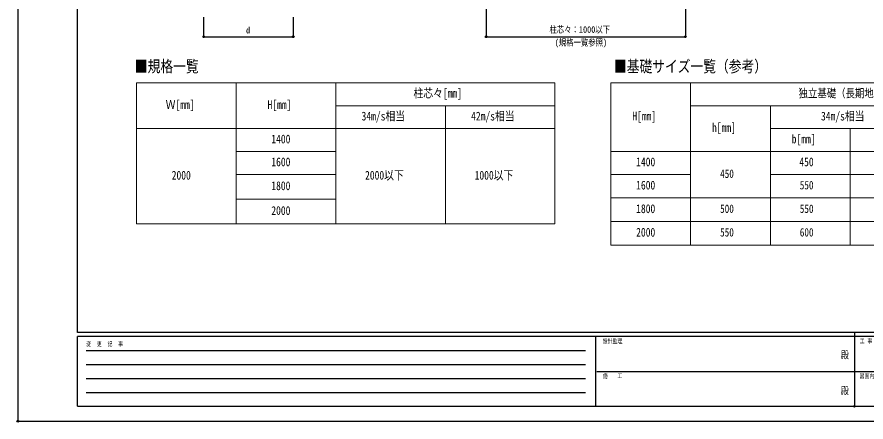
# Model space of a CAD drawing. Units: millimetres, scale not verified, with parts at other scales. Extents: x -4209 to 4205, y -2974 to 2970.
# Drawn here: x -4209 to 53, y -2974 to -940 of the extents above; entities that cross this region are included whole.
import ezdxf
from ezdxf.enums import TextEntityAlignment as Align

# ---------------------------------------------------------------- set-up
doc = ezdxf.new("R2010")
doc.units = ezdxf.units.MM
doc.header["$LTSCALE"] = 16
doc.header["$PDMODE"] = 32
doc.header["$PDSIZE"] = 8
doc.layers.add('0-1_TABLE1', color=7, linetype='Continuous', lineweight=18)
for name, color, linetype in [('0-2_USER1', 3, 'Continuous'), ('0-4_YKK_D', 6, 'Continuous'), ('0-5_YKK_ZWAK', 7, 'Continuous')]:
    doc.layers.add(name, color=color, linetype=linetype)
doc.styles.add('ＭＳ ゴシック', font='')
doc.styles.get('ＭＳ ゴシック').set_extended_font_data('MS Gothic')

msp = doc.modelspace()

# ---------------------------------------------------------------- linework, layer by layer
at = {"layer": '0-1_TABLE1'}
for p, q in [((-3608.56, -1270.3), (-1508.56, -1270.3)), ((-3608.56, -1270.3), (-3608.56, -1979.4)), ((-3108.56, -1270.3), (-3108.56, -1979.4)), ((-2608.56, -1270.3), (-2608.56, -1979.4)), ((-1508.56, -1270.3), (-1508.56, -1979.4)), ((-1227.08, -1270.3), (1172.92, -1270.3)), ((-1227.08, -1270.3), (-1227.08, -2085.27)), ((-827.08, -1270.3), (-827.08, -2085.27)), ((-2608.56, -1385.3), (-1508.56, -1385.3)), ((-2058.56, -1385.3), (-2058.56, -1979.4)), ((-827.08, -1385.3), (1172.92, -1385.3)), ((-427.08, -1385.3), (-427.08, -2085.27)), ((-3608.56, -1500.3), (-1508.56, -1500.3)), ((-427.08, -1500.3), (1172.92, -1500.3)), ((-27.08, -1500.3), (-27.08, -2085.27)), ((-3108.56, -1615.3), (-2608.56, -1615.3)), ((-1227.08, -1615.3), (1172.92, -1615.3)), ((-3108.56, -1730.3), (-2608.56, -1730.3)), ((-1227.08, -1730.3), (-827.08, -1730.3)), ((-427.08, -1730.3), (1172.92, -1730.3)), ((-3108.56, -1854.85), (-2608.56, -1854.85)), ((-1227.08, -1848.62), (1172.92, -1848.62)), ((-3608.56, -1979.4), (-1508.56, -1979.4)), ((-1227.08, -1966.94), (1172.92, -1966.94)), ((-1227.08, -2085.27), (1172.92, -2085.27))]:
    msp.add_line(p, q, dxfattribs=at)
at = {"layer": '0-4_YKK_D'}
for p, q in [((-1853.51, -840.35), (-1853.51, -1040.35)), ((-853.51, -840.35), (-853.51, -1040.35)), ((-3272.13, -940.35), (-3272.13, -1040.35)), ((-2822.13, -940.35), (-2822.13, -1040.35)), ((-3272.13, -1039.35), (-2822.13, -1039.35)), ((-1853.51, -1039.35), (-853.51, -1039.35))]:
    msp.add_line(p, q, dxfattribs=at)
for centre in [(-3272.13, -1039.35), (-2822.13, -1039.35), (-1853.51, -1039.35), (-853.51, -1039.35)]:
    msp.add_circle(centre, 4.25, dxfattribs=at)
msp.add_point((-4205, -2970), dxfattribs=at)
at = {"layer": '0-5_YKK_ZWAK'}
for p, q in [((-3904.98, -2525), (-3904.98, 2775)), ((3895.02, -2525), (-3904.98, -2525)), ((-1304.98, -2545), (-3904.98, -2545)), ((-3904.98, -2895), (-3904.98, -2545)), ((-1304.98, -2545), (-1304.98, -2895)), ((-4.98, -2545), (-1304.98, -2545)), ((-4.98, -2525), (-4.98, -2895)), ((1295.02, -2545), (-4.98, -2545)), ((-3862.48, -2615), (-1354.98, -2615)), ((-3862.48, -2685), (-1354.98, -2685)), ((-1297.48, -2720), (-4.98, -2720)), ((-4.98, -2720), (1295.02, -2720)), ((-3862.48, -2755), (-1354.98, -2755)), ((-3862.48, -2825), (-1354.98, -2825)), ((-3904.98, -2895), (-1304.98, -2895)), ((-1304.98, -2895), (-4.98, -2895)), ((-4.98, -2895), (1295.02, -2895))]:
    msp.add_line(p, q, dxfattribs=at)
msp.add_lwpolyline([(-4205, -2970), (4205, -2970), (4205, 2970), (-4205, 2970)], close=True, dxfattribs=at)
msp.add_point((-4.98, -2895), dxfattribs=at)

# ---------------------------------------------------------------- texts
at = {"layer": '0-1_TABLE1', "style": 'ＭＳ ゴシック', "width": 0.8}
for s, height, p in [('柱芯々[mm]', 43.99, (-2218.56, -1357.8)), ('独立基礎（長期地耐力：100kN/㎡)', 42.15, (-285.44, -1356.54)), ('Ｗ[mm]', 43.99, (-3462.56, -1415.3)), ('H[mm]', 43.99, (-2951.36, -1415.3)), ('34m/s相当', 43.99, (-2479.16, -1472.8)), ('42m/s相当', 43.99, (-1929.16, -1472.8)), ('H[mm]', 43.99, (-1119.88, -1472.8)), ('34m/s相当', 43.99, (-172.68, -1472.8)), ('h[mm]', 43.99, (-719.88, -1530.3)), ('1400', 43.99, (-2932.16, -1587.8)), ('b[mm]', 43.99, (-319.88, -1587.8)), ('1600', 43.99, (-2932.16, -1702.8)), ('1400', 43.99, (-1100.68, -1702.8)), ('450', 43.99, (-281.48, -1702.8)), ('2000', 43.99, (-3432.16, -1769.85)), ('2000以下', 43.99, (-2461.56, -1769.85)), ('1000以下', 43.99, (-1911.56, -1769.85)), ('450', 42.15, (-679.2, -1760.7)), ('1800', 43.99, (-2932.16, -1822.57)), ('1600', 43.99, (-1100.68, -1819.46)), ('550', 42.15, (-279.2, -1818.2)), ('2000', 43.99, (-2932.16, -1947.13)), ('1800', 43.99, (-1100.68, -1937.78)), ('500', 42.15, (-679.2, -1936.52)), ('550', 42.15, (-279.2, -1936.52)), ('2000', 43.99, (-1100.68, -2056.11)), ('550', 42.15, (-679.2, -2054.85)), ('600', 42.15, (-279.2, -2054.85))]:
    msp.add_text(s, height=height, dxfattribs=at).set_placement(p, align=Align.BOTTOM_LEFT)
at = {"layer": '0-2_USER1', "style": 'ＭＳ ゴシック', "width": 0.8}
for s, p in [('■規格一覧', (-3617.09, -1234.72)), ('■基礎サイズ一覧（参考）', (-1211.95, -1234.72))]:
    msp.add_text(s, height=58.65, dxfattribs=at).set_placement(p, align=Align.BOTTOM_LEFT)
at = {"layer": '0-4_YKK_D', "style": 'ＭＳ ゴシック', "width": 0.8}
for s, p in [('d', (-3059.13, -1032.35)), ('柱芯々：1000以下', (-1535.91, -1029.35)), ('(規格一覧参照)', (-1509.51, -1094.35))]:
    msp.add_text(s, height=32.99, dxfattribs=at).set_placement(p, align=Align.BOTTOM_LEFT)
at = {"layer": '0-5_YKK_ZWAK', "style": 'ＭＳ ゴシック', "width": 0.8}
for s, height, p in [('設計監理', 21.99, (-1268.31, -2585)), ('工 事 名', 21.99, (21.27, -2585)), ('変  更  記  事', 21.99, (-3861.31, -2600)), ('殿', 36.66, (-73.67, -2665.83)), ('施\u3000\u3000工', 21.99, (-1268.31, -2760)), ('図面内容', 21.99, (21.27, -2760)), ('殿', 36.66, (-73.67, -2845.83))]:
    msp.add_text(s, height=height, dxfattribs=at).set_placement(p, align=Align.BOTTOM_LEFT)

doc.saveas('drawing.dxf')
